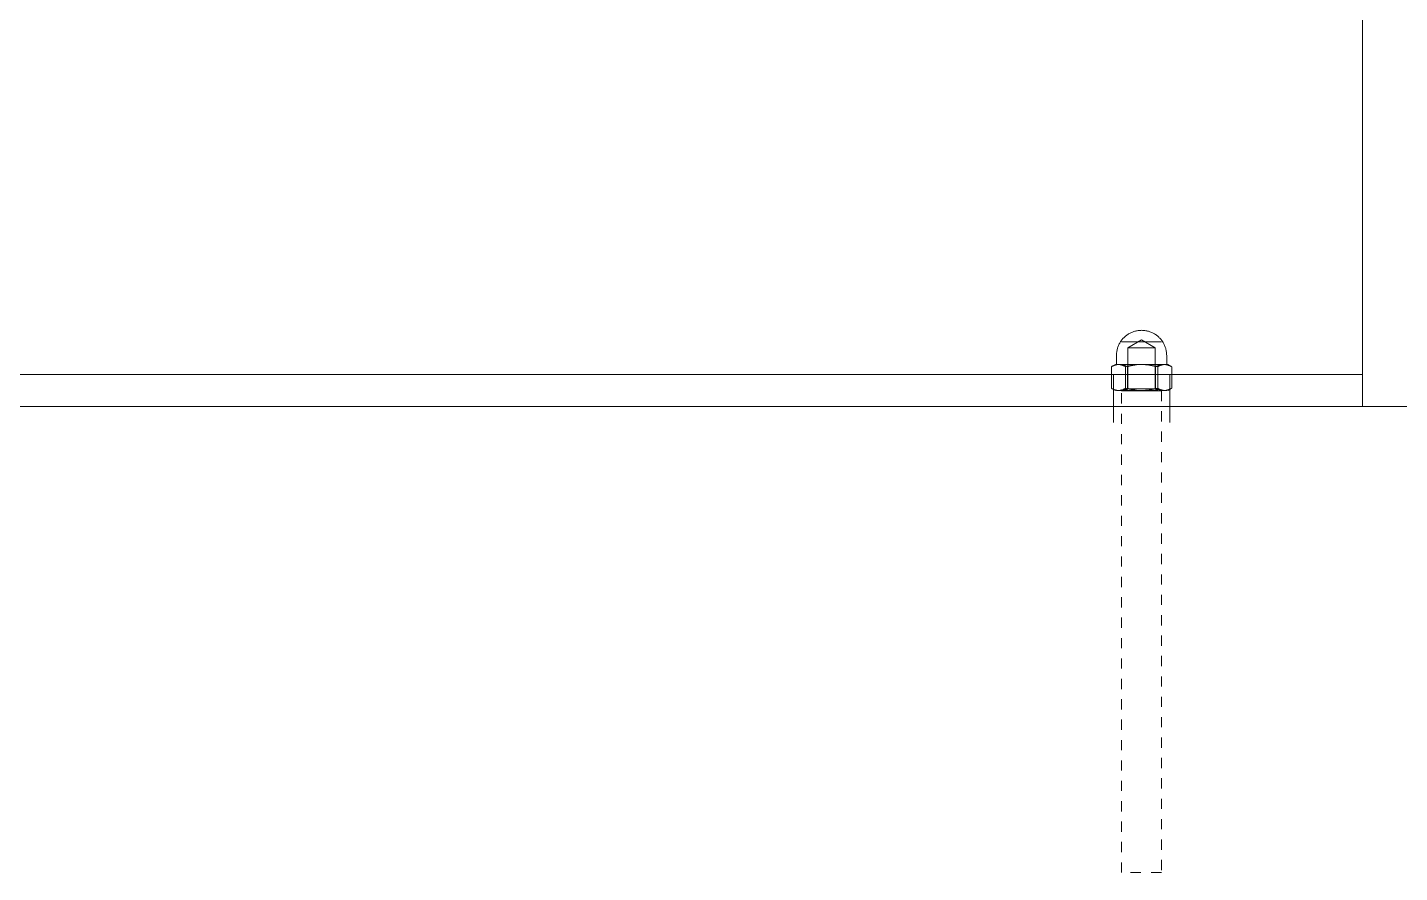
# Model space of a CAD drawing. Header units: inches. Extents: x -2 to 171, y -5 to 121.
# Drawn here: x 138.22 to 151.67, y 93.25 to 101.54 of the extents above; entities that cross this region are included whole.
import ezdxf

# ---------------------------------------------------------------- set-up
doc = ezdxf.new("R2010")
doc.units = ezdxf.units.IN
doc.linetypes.add('HIDDEN', pattern=[1.905, 1.27, -0.635])
doc.layers.add('ZANO_R', color=7, linetype='Continuous', lineweight=0)
doc.layers.add('ZANO_R_przerywana', color=250, linetype='HIDDEN', lineweight=0)

msp = doc.modelspace()

# ---------------------------------------------------------------- linework, layer by layer
at = {"layer": 'ZANO_R'}
for p, q in [((151.31042, 98.13516), (151.31042, 113.64698)), ((148.94901, 98.47085), (148.9542, 98.47746)), ((148.9542, 98.47746), (148.95961, 98.48388)), ((148.95961, 98.48388), (148.96524, 98.49012)), ((148.96524, 98.49012), (148.97108, 98.49616)), ((148.97108, 98.49616), (148.97712, 98.502)), ((148.97712, 98.502), (148.98336, 98.50763)), ((148.98336, 98.50763), (148.98978, 98.51304)), ((148.98978, 98.51304), (148.99639, 98.51823)), ((148.99639, 98.51823), (149.00317, 98.5232)), ((149.00317, 98.5232), (149.01012, 98.52792)), ((149.01012, 98.52792), (149.01722, 98.53241)), ((149.01127, 98.39504), (149.14507, 98.47543)), ((149.01722, 98.53241), (149.02447, 98.53665)), ((149.02447, 98.53665), (149.03186, 98.54065)), ((149.03186, 98.54065), (149.03939, 98.54438)), ((149.03939, 98.54438), (149.04704, 98.54786)), ((149.04704, 98.54786), (149.0548, 98.55108)), ((149.0548, 98.55108), (149.06267, 98.55402)), ((149.06267, 98.55402), (149.07063, 98.5567)), ((149.07063, 98.5567), (149.07868, 98.55911)), ((149.07868, 98.55911), (149.08681, 98.56124)), ((149.08681, 98.56124), (149.09501, 98.56309)), ((149.09501, 98.56309), (149.10326, 98.56465)), ((149.10326, 98.56465), (149.11156, 98.56594)), ((149.11156, 98.56594), (149.11991, 98.56694)), ((149.11991, 98.56694), (149.12828, 98.56766)), ((149.12828, 98.56766), (149.13667, 98.56809)), ((149.13667, 98.56809), (149.14507, 98.56823)), ((149.14507, 98.56823), (149.15347, 98.56809)), ((149.14507, 98.47543), (149.27887, 98.39504)), ((149.15347, 98.56809), (149.16186, 98.56766)), ((149.16186, 98.56766), (149.17023, 98.56694)), ((149.17023, 98.56694), (149.17858, 98.56594)), ((149.17858, 98.56594), (149.18688, 98.56465)), ((149.18688, 98.56465), (149.19513, 98.56309)), ((149.19513, 98.56309), (149.20333, 98.56124)), ((149.20333, 98.56124), (149.21146, 98.55911)), ((149.21146, 98.55911), (149.21951, 98.5567)), ((149.21951, 98.5567), (149.22747, 98.55402)), ((149.22747, 98.55402), (149.23534, 98.55108)), ((149.23534, 98.55108), (149.2431, 98.54786)), ((149.2431, 98.54786), (149.25075, 98.54438)), ((149.25075, 98.54438), (149.25827, 98.54065)), ((149.25827, 98.54065), (149.26567, 98.53665)), ((149.26567, 98.53665), (149.27292, 98.53241)), ((149.27292, 98.53241), (149.28002, 98.52792)), ((149.28002, 98.52792), (149.28697, 98.5232)), ((149.28697, 98.5232), (149.29375, 98.51823)), ((149.29375, 98.51823), (149.30036, 98.51304)), ((149.30036, 98.51304), (149.30678, 98.50763)), ((149.30678, 98.50763), (149.31302, 98.502)), ((149.31302, 98.502), (149.31906, 98.49616)), ((149.31906, 98.49616), (149.3249, 98.49012)), ((149.3249, 98.49012), (149.33053, 98.48388)), ((149.33053, 98.48388), (149.33594, 98.47746)), ((149.33594, 98.47746), (149.34113, 98.47085)), ((148.89915, 98.33057), (148.89958, 98.33896)), ((148.89958, 98.33896), (148.9003, 98.34733)), ((148.9003, 98.34733), (148.9013, 98.35567)), ((148.9013, 98.35567), (148.90258, 98.36398)), ((148.90258, 98.36398), (148.90415, 98.37223)), ((148.90415, 98.37223), (148.906, 98.38043)), ((148.906, 98.38043), (148.90813, 98.38856)), ((148.90813, 98.38856), (148.91054, 98.39661)), ((148.91054, 98.39661), (148.91321, 98.40457)), ((148.91321, 98.40457), (148.91616, 98.41244)), ((148.91616, 98.41244), (148.91938, 98.4202)), ((148.91938, 98.4202), (148.92286, 98.42785)), ((148.92286, 98.42785), (148.92659, 98.43537)), ((148.92659, 98.43537), (148.93059, 98.44277)), ((148.93059, 98.44277), (148.93483, 98.45002)), ((148.93483, 98.45002), (148.93932, 98.45712)), ((148.93932, 98.45712), (148.94404, 98.46407)), ((148.94404, 98.46407), (148.94901, 98.47085)), ((148.94822, 98.45689), (149.34192, 98.45689)), ((149.01121, 97.99522), (149.01121, 98.395)), ((149.01122, 98.39501), (149.01122, 98.39501)), ((149.01123, 98.395), (149.25823, 98.395)), ((149.25823, 98.395), (149.27892, 98.395)), ((149.27893, 98.395), (149.27893, 97.99522)), ((149.34113, 98.47085), (149.3461, 98.46407)), ((149.3461, 98.46407), (149.35082, 98.45712)), ((149.35082, 98.45712), (149.35531, 98.45002)), ((149.35531, 98.45002), (149.35955, 98.44277)), ((149.35955, 98.44277), (149.36355, 98.43537)), ((149.36355, 98.43537), (149.36728, 98.42785)), ((149.36728, 98.42785), (149.37076, 98.4202)), ((149.37076, 98.4202), (149.37398, 98.41244)), ((149.37398, 98.41244), (149.37693, 98.40457)), ((149.37693, 98.40457), (149.3796, 98.39661)), ((149.3796, 98.39661), (149.38201, 98.38856)), ((149.38201, 98.38856), (149.38414, 98.38043)), ((149.38414, 98.38043), (149.38599, 98.37223)), ((149.38599, 98.37223), (149.38755, 98.36398)), ((149.38755, 98.36398), (149.38884, 98.35567)), ((149.38884, 98.35567), (149.38984, 98.34733)), ((149.38984, 98.34733), (149.39056, 98.33896)), ((149.39056, 98.33896), (149.39099, 98.33057)), ((148.84981, 98.21073), (148.85483, 98.21356)), ((148.85341, 98.21312), (148.84981, 98.21073)), ((148.84981, 98.21073), (148.84981, 98.00054)), ((148.85708, 98.21538), (148.85341, 98.21312)), ((148.85483, 98.21356), (148.85995, 98.21622)), ((148.86083, 98.21752), (148.85708, 98.21538)), ((148.85823, 98.21573), (148.88916, 98.23359)), ((148.85995, 98.21622), (148.86516, 98.21871)), ((148.86464, 98.21954), (148.86083, 98.21752)), ((148.86852, 98.22143), (148.86464, 98.21954)), ((148.86516, 98.21871), (148.87045, 98.22101)), ((148.87246, 98.22319), (148.86852, 98.22143)), ((148.87045, 98.22101), (148.87582, 98.22312)), ((148.87646, 98.22482), (148.87246, 98.22319)), ((148.87582, 98.22312), (148.88125, 98.22505)), ((148.88051, 98.22632), (148.87646, 98.22482)), ((148.8846, 98.22768), (148.88051, 98.22632)), ((148.88125, 98.22505), (148.88675, 98.2268)), ((148.88874, 98.22891), (148.8846, 98.22768)), ((148.88675, 98.2268), (148.89231, 98.22835)), ((148.89291, 98.23), (148.88874, 98.22891)), ((148.88917, 98.23359), (148.88916, 98.23359)), ((148.88916, 98.23359), (148.88916, 98.23359)), ((148.88916, 98.23359), (148.88917, 98.23359)), ((148.88917, 98.23359), (148.88917, 98.23359)), ((148.88917, 98.23359), (148.88924, 98.23359)), ((148.88924, 98.23359), (148.88954, 98.23359)), ((148.88954, 98.23359), (148.89084, 98.23359)), ((148.89084, 98.23359), (148.89618, 98.23359)), ((148.89231, 98.22835), (148.89791, 98.22971)), ((148.89712, 98.23095), (148.89291, 98.23)), ((148.89474, 98.23364), (148.89515, 98.23369)), ((148.89484, 98.23363), (148.89516, 98.23368)), ((148.89497, 98.23364), (148.89513, 98.23366)), ((148.89513, 98.23366), (148.89529, 98.2337)), ((148.89529, 98.2337), (148.89545, 98.23373)), ((148.89545, 98.23373), (148.89561, 98.23378)), ((148.89561, 98.23378), (148.89577, 98.23383)), ((148.89577, 98.23383), (148.89592, 98.23388)), ((148.89592, 98.23388), (148.89607, 98.23394)), ((148.89607, 98.23394), (148.89623, 98.234)), ((148.89618, 98.23359), (148.91668, 98.23359)), ((148.89623, 98.234), (148.89637, 98.23408)), ((148.89637, 98.23408), (148.89652, 98.23415)), ((148.89652, 98.23415), (148.89666, 98.23423)), ((148.89666, 98.23423), (148.8968, 98.23432)), ((148.8968, 98.23432), (148.89694, 98.23441)), ((148.89694, 98.23441), (148.89708, 98.2345)), ((148.89708, 98.2345), (148.89721, 98.2346)), ((148.90136, 98.23176), (148.89712, 98.23095)), ((148.89721, 98.2346), (148.89733, 98.2347)), ((148.89733, 98.2347), (148.89746, 98.23481)), ((148.89746, 98.23481), (148.89758, 98.23492)), ((148.89758, 98.23492), (148.89769, 98.23504)), ((148.89769, 98.23504), (148.8978, 98.23516)), ((148.8978, 98.23516), (148.89791, 98.23529)), ((148.89791, 98.23529), (148.89801, 98.23541)), ((148.89791, 98.22971), (148.90356, 98.23087)), ((148.89801, 98.23541), (148.89811, 98.23554)), ((148.89811, 98.23554), (148.89821, 98.23568)), ((148.89821, 98.23568), (148.89829, 98.23582)), ((148.89829, 98.23582), (148.89838, 98.23596)), ((148.89838, 98.23596), (148.89846, 98.2361)), ((148.89846, 98.2361), (148.89853, 98.23625)), ((148.89853, 98.23625), (148.8986, 98.2364)), ((148.8986, 98.2364), (148.89867, 98.23655)), ((148.89867, 98.23655), (148.89872, 98.2367)), ((148.89872, 98.2367), (148.89878, 98.23686)), ((148.89878, 98.23686), (148.89883, 98.23701)), ((148.89883, 98.23701), (148.89887, 98.23717)), ((148.89887, 98.23717), (148.8989, 98.23733)), ((148.8989, 98.23733), (148.89894, 98.23749)), ((148.89894, 98.23749), (148.89896, 98.23766)), ((148.89896, 98.23766), (148.89898, 98.23782)), ((148.89898, 98.23782), (148.899, 98.23798)), ((148.899, 98.23815), (148.89901, 98.23831)), ((148.899, 98.23798), (148.899, 98.23815)), ((148.89901, 98.32217), (148.89915, 98.33057)), ((148.89901, 98.23831), (148.89901, 98.32217)), ((148.90563, 98.23243), (148.90136, 98.23176)), ((148.90356, 98.23087), (148.90925, 98.23184)), ((148.90991, 98.23296), (148.90563, 98.23243)), ((148.90925, 98.23184), (148.91496, 98.23261)), ((148.91421, 98.23334), (148.90991, 98.23296)), ((148.91852, 98.23359), (148.91421, 98.23334)), ((148.91496, 98.23261), (148.9207, 98.23319)), ((148.92283, 98.23334), (148.91852, 98.23359)), ((148.92041, 98.23359), (149.12978, 98.23359)), ((148.9207, 98.23319), (148.92646, 98.23357)), ((148.92712, 98.23296), (148.92283, 98.23334)), ((148.93141, 98.23243), (148.92712, 98.23296)), ((148.9309, 98.23357), (148.93666, 98.23319)), ((148.93567, 98.23176), (148.93141, 98.23243)), ((148.93991, 98.23095), (148.93567, 98.23176)), ((148.93666, 98.23319), (148.94241, 98.23262)), ((148.94412, 98.23), (148.93991, 98.23095)), ((148.94241, 98.23262), (148.94814, 98.23185)), ((148.9483, 98.22891), (148.94412, 98.23)), ((148.94814, 98.23185), (148.95383, 98.23088)), ((148.95243, 98.22768), (148.9483, 98.22891)), ((148.95653, 98.22632), (148.95243, 98.22768)), ((148.95383, 98.23088), (148.95949, 98.22972)), ((148.96058, 98.22482), (148.95653, 98.22632)), ((148.95949, 98.22972), (148.9651, 98.22836)), ((148.96457, 98.22319), (148.96058, 98.22482)), ((148.96851, 98.22143), (148.96457, 98.22319)), ((148.9651, 98.22836), (148.97067, 98.22681)), ((148.97239, 98.21954), (148.96851, 98.22143)), ((148.97067, 98.22681), (148.97617, 98.22507)), ((148.97621, 98.21752), (148.97239, 98.21954)), ((148.97617, 98.22507), (148.98162, 98.22313)), ((148.97995, 98.21538), (148.97621, 98.21752)), ((148.98363, 98.21312), (148.97995, 98.21538)), ((148.98162, 98.22313), (148.98699, 98.22102)), ((148.98722, 98.21073), (148.98363, 98.21312)), ((148.98699, 98.22102), (148.99229, 98.21871)), ((149.00323, 98.21534), (148.98722, 98.21073)), ((148.98722, 98.00054), (148.98722, 98.21073)), ((148.99229, 98.21871), (148.9975, 98.21623)), ((148.9975, 98.21623), (149.00263, 98.21357)), ((149.00263, 98.21357), (149.00766, 98.21073)), ((149.01937, 98.21943), (149.00323, 98.21534)), ((149.00766, 98.21073), (149.02515, 98.21573)), ((149.00766, 98.00054), (149.00766, 98.21073)), ((149.03563, 98.22302), (149.01937, 98.21943)), ((149.02515, 98.21573), (149.04281, 98.22012)), ((149.052, 98.22608), (149.03563, 98.22302)), ((149.04281, 98.22012), (149.06061, 98.2239)), ((149.06846, 98.22863), (149.052, 98.22608)), ((149.06061, 98.2239), (149.07853, 98.22707)), ((149.08499, 98.23066), (149.06846, 98.22863)), ((149.07853, 98.22707), (149.09655, 98.22963)), ((149.10158, 98.23216), (149.08499, 98.23066)), ((149.09655, 98.22963), (149.11464, 98.23156)), ((149.1182, 98.23314), (149.10158, 98.23216)), ((149.11464, 98.23156), (149.13279, 98.23288)), ((149.13485, 98.23359), (149.1182, 98.23314)), ((149.13279, 98.23288), (149.15097, 98.23357)), ((149.1515, 98.23314), (149.13485, 98.23359)), ((149.13886, 98.23359), (149.35924, 98.23359)), ((149.16813, 98.23216), (149.1515, 98.23314)), ((149.15929, 98.23357), (149.17751, 98.23289)), ((149.16036, 98.23356), (149.16469, 98.23349)), ((149.18471, 98.23066), (149.16813, 98.23216)), ((149.17751, 98.23289), (149.1957, 98.23158)), ((149.20124, 98.22863), (149.18471, 98.23066)), ((149.1957, 98.23158), (149.21383, 98.22965)), ((149.2177, 98.22608), (149.20124, 98.22863)), ((149.21383, 98.22965), (149.23189, 98.2271)), ((149.23407, 98.22302), (149.2177, 98.22608)), ((149.23189, 98.2271), (149.24985, 98.22393)), ((149.25033, 98.21943), (149.23407, 98.22302)), ((149.24985, 98.22393), (149.26768, 98.22014)), ((149.26648, 98.21534), (149.25033, 98.21943)), ((149.28248, 98.21073), (149.26648, 98.21534)), ((149.26768, 98.22014), (149.28538, 98.21574)), ((149.2873, 98.21346), (149.28248, 98.21073)), ((149.28248, 98.00054), (149.28248, 98.21073)), ((149.28538, 98.21574), (149.30292, 98.21073)), ((149.2922, 98.21603), (149.2873, 98.21346)), ((149.29719, 98.21844), (149.2922, 98.21603)), ((149.30225, 98.22067), (149.29719, 98.21844)), ((149.30739, 98.22274), (149.30225, 98.22067)), ((149.30292, 98.21073), (149.30665, 98.21319)), ((149.30292, 98.21073), (149.30292, 98.00054)), ((149.30665, 98.21319), (149.31046, 98.21552)), ((149.31259, 98.22463), (149.30739, 98.22274)), ((149.31046, 98.21552), (149.31434, 98.21772)), ((149.31785, 98.22634), (149.31259, 98.22463)), ((149.31434, 98.21772), (149.3183, 98.21979)), ((149.32317, 98.22788), (149.31785, 98.22634)), ((149.3183, 98.21979), (149.32233, 98.22173)), ((149.32233, 98.22173), (149.32642, 98.22352)), ((149.32853, 98.22925), (149.32317, 98.22788)), ((149.32642, 98.22352), (149.33057, 98.22518)), ((149.33394, 98.23043), (149.32853, 98.22925)), ((149.33057, 98.22518), (149.33477, 98.2267)), ((149.33938, 98.23143), (149.33394, 98.23043)), ((149.33477, 98.2267), (149.33902, 98.22807)), ((149.33902, 98.22807), (149.34332, 98.2293)), ((149.34486, 98.23224), (149.33938, 98.23143)), ((149.34332, 98.2293), (149.34765, 98.23038)), ((149.35036, 98.23287), (149.34486, 98.23224)), ((149.34765, 98.23038), (149.35202, 98.23132)), ((149.35588, 98.23332), (149.35036, 98.23287)), ((149.35202, 98.23132), (149.35642, 98.2321)), ((149.36141, 98.23359), (149.35588, 98.23332)), ((149.35642, 98.2321), (149.36084, 98.23274)), ((149.36084, 98.23274), (149.36528, 98.23323)), ((149.36693, 98.23332), (149.36141, 98.23359)), ((149.36368, 98.23359), (149.40097, 98.23359)), ((149.36528, 98.23323), (149.36973, 98.23357)), ((149.37245, 98.23287), (149.36693, 98.23332)), ((149.37795, 98.23224), (149.37245, 98.23287)), ((149.37346, 98.23357), (149.37757, 98.2333)), ((149.37757, 98.2333), (149.38166, 98.2329)), ((149.38342, 98.23142), (149.37795, 98.23224)), ((149.38166, 98.2329), (149.38574, 98.23237)), ((149.38887, 98.23042), (149.38342, 98.23142)), ((149.38574, 98.23237), (149.3898, 98.2317)), ((149.39428, 98.22924), (149.38887, 98.23042)), ((149.3898, 98.2317), (149.39384, 98.23089)), ((149.39099, 98.33057), (149.39113, 98.32217)), ((149.39113, 98.32217), (149.39113, 98.23831)), ((149.39113, 98.23831), (149.39114, 98.23815)), ((149.39114, 98.23815), (149.39114, 98.23798)), ((149.39114, 98.23798), (149.39116, 98.23782)), ((149.39116, 98.23782), (149.39118, 98.23766)), ((149.39118, 98.23766), (149.3912, 98.23749)), ((149.3912, 98.23749), (149.39124, 98.23733)), ((149.39124, 98.23733), (149.39127, 98.23717)), ((149.39127, 98.23717), (149.39131, 98.23701)), ((149.39131, 98.23701), (149.39136, 98.23686)), ((149.39136, 98.23686), (149.39142, 98.2367)), ((149.39142, 98.2367), (149.39147, 98.23655)), ((149.39147, 98.23655), (149.39154, 98.2364)), ((149.39154, 98.2364), (149.39161, 98.23625)), ((149.39161, 98.23625), (149.39168, 98.2361)), ((149.39168, 98.2361), (149.39176, 98.23596)), ((149.39176, 98.23596), (149.39184, 98.23582)), ((149.39184, 98.23582), (149.39193, 98.23568)), ((149.39193, 98.23568), (149.39203, 98.23554)), ((149.39203, 98.23554), (149.39213, 98.23541)), ((149.39213, 98.23541), (149.39223, 98.23529)), ((149.39223, 98.23529), (149.39234, 98.23516)), ((149.39234, 98.23516), (149.39245, 98.23504)), ((149.39245, 98.23504), (149.39256, 98.23492)), ((149.39256, 98.23492), (149.39268, 98.23481)), ((149.39268, 98.23481), (149.39281, 98.2347)), ((149.39281, 98.2347), (149.39293, 98.2346)), ((149.39293, 98.2346), (149.39306, 98.2345)), ((149.39306, 98.2345), (149.3932, 98.23441)), ((149.3932, 98.23441), (149.39334, 98.23432)), ((149.39334, 98.23432), (149.39348, 98.23423)), ((149.39348, 98.23423), (149.39362, 98.23415)), ((149.39362, 98.23415), (149.39377, 98.23408)), ((149.39377, 98.23408), (149.39391, 98.234)), ((149.39384, 98.23089), (149.39785, 98.22995)), ((149.39391, 98.234), (149.39406, 98.23394)), ((149.39406, 98.23394), (149.39422, 98.23388)), ((149.39422, 98.23388), (149.39437, 98.23383)), ((149.39964, 98.22788), (149.39428, 98.22924)), ((149.39437, 98.23383), (149.39453, 98.23378)), ((149.39453, 98.23378), (149.39469, 98.23373)), ((149.39469, 98.23373), (149.39485, 98.2337)), ((149.3947, 98.23373), (149.39551, 98.23362)), ((149.39485, 98.2337), (149.39501, 98.23366)), ((149.39501, 98.23366), (149.39517, 98.23364)), ((149.39785, 98.22995), (149.40182, 98.22888)), ((149.40496, 98.22634), (149.39964, 98.22788)), ((149.40098, 98.23359), (149.43413, 98.21444)), ((149.40182, 98.22888), (149.40576, 98.22768)), ((149.41022, 98.22462), (149.40496, 98.22634)), ((149.40576, 98.22768), (149.40965, 98.22635)), ((149.40965, 98.22635), (149.4135, 98.22489)), ((149.41542, 98.22273), (149.41022, 98.22462)), ((149.4135, 98.22489), (149.4173, 98.2233)), ((149.42056, 98.22067), (149.41542, 98.22273)), ((149.4173, 98.2233), (149.42104, 98.22158)), ((149.42562, 98.21843), (149.42056, 98.22067)), ((149.42104, 98.22158), (149.42473, 98.21975)), ((149.42473, 98.21975), (149.42835, 98.21779)), ((149.43061, 98.21603), (149.42562, 98.21843)), ((149.42835, 98.21779), (149.4319, 98.21571)), ((149.43551, 98.21346), (149.43061, 98.21603)), ((149.43413, 98.21444), (149.44033, 98.21073)), ((149.44033, 98.21073), (149.43551, 98.21346)), ((149.44033, 98.00054), (149.44033, 98.21073)), ((133.98759, 98.13516), (150.91672, 98.13516)), ((148.86948, 98.13516), (148.86948, 97.8202)), ((149.42066, 97.8202), (149.42066, 98.13516)), ((151.31042, 98.13516), (150.91672, 98.13516)), ((151.31042, 97.8202), (151.31042, 98.13516)), ((148.84981, 98.00054), (148.85483, 97.9977)), ((148.84981, 98.00054), (148.85355, 97.99807)), ((148.85355, 97.99807), (148.85736, 97.99574)), ((148.85483, 97.9977), (148.85995, 97.99504)), ((148.85736, 97.99574), (148.86126, 97.99353)), ((148.88916, 97.97768), (148.85825, 97.99553)), ((148.85995, 97.99504), (148.86516, 97.99256)), ((148.86126, 97.99353), (148.86523, 97.99146)), ((148.86516, 97.99256), (148.87045, 97.99026)), ((148.86523, 97.99146), (148.86926, 97.98952)), ((148.86926, 97.98952), (148.87336, 97.98772)), ((148.86948, 97.97768), (148.86948, 97.66272)), ((148.87045, 97.99026), (148.87582, 97.98814)), ((148.87336, 97.98772), (148.87752, 97.98607)), ((148.87582, 97.98814), (148.88125, 97.98621)), ((148.87752, 97.98607), (148.88173, 97.98455)), ((148.88125, 97.98621), (148.88675, 97.98447)), ((148.88173, 97.98455), (148.88599, 97.98318)), ((148.88599, 97.98318), (148.89029, 97.98195)), ((148.88675, 97.98447), (148.89231, 97.98292)), ((148.89029, 97.98195), (148.89463, 97.98087)), ((148.89231, 97.98292), (148.89791, 97.98156)), ((148.89463, 97.98087), (148.89901, 97.97993)), ((148.89791, 97.98156), (148.90356, 97.9804)), ((148.89901, 97.97993), (148.90342, 97.97915)), ((148.90342, 97.97915), (148.90785, 97.97851)), ((148.90356, 97.9804), (148.90925, 97.97943)), ((148.90785, 97.97851), (148.91229, 97.97803)), ((148.90925, 97.97943), (148.91496, 97.97865)), ((148.91229, 97.97803), (148.91676, 97.9777)), ((148.91413, 97.97778), (148.91668, 97.9777)), ((148.91496, 97.97865), (148.9207, 97.97808)), ((148.92041, 97.9777), (148.92486, 97.97804)), ((148.92056, 97.9777), (148.9229, 97.97778)), ((148.9207, 97.97808), (148.92646, 97.9777)), ((148.92486, 97.97804), (148.9293, 97.97853)), ((148.9293, 97.97853), (148.93372, 97.97917)), ((148.93081, 97.9777), (148.93658, 97.97807)), ((148.9309, 97.9777), (148.93375, 97.97778)), ((148.93372, 97.97917), (148.93812, 97.97995)), ((148.93658, 97.97807), (148.94233, 97.97864)), ((148.93812, 97.97995), (148.94249, 97.98089)), ((148.94233, 97.97864), (148.94806, 97.97941)), ((148.94249, 97.98089), (148.94682, 97.98197)), ((148.94682, 97.98197), (148.95112, 97.9832)), ((148.94806, 97.97941), (148.95377, 97.98037)), ((149.33793, 97.97485), (148.94822, 97.97485)), ((148.95112, 97.9832), (148.95537, 97.98457)), ((148.95377, 97.98037), (148.95943, 97.98154)), ((148.95537, 97.98457), (148.95957, 97.98609)), ((148.95943, 97.98154), (148.96505, 97.98289)), ((148.95957, 97.98609), (148.96372, 97.98775)), ((148.96372, 97.98775), (148.96781, 97.98954)), ((148.96505, 97.98289), (148.97062, 97.98445)), ((148.96781, 97.98954), (148.97184, 97.99148)), ((148.97062, 97.98445), (148.97614, 97.98619)), ((148.97184, 97.99148), (148.9758, 97.99355)), ((148.9758, 97.99355), (148.97968, 97.99575)), ((148.97614, 97.98619), (148.98159, 97.98812)), ((148.97968, 97.99575), (148.98349, 97.99808)), ((148.98159, 97.98812), (148.98697, 97.99024)), ((148.98349, 97.99808), (148.98722, 98.00054)), ((148.98697, 97.99024), (148.99227, 97.99255)), ((148.98722, 98.00054), (149.00483, 97.99551)), ((148.98759, 97.97768), (148.98759, 97.97868)), ((148.9876, 97.97869), (149.01121, 97.99522)), ((149.2782, 97.97868), (148.98761, 97.97868)), ((148.99227, 97.99255), (148.99749, 97.99503)), ((148.99749, 97.99503), (149.00262, 97.9977)), ((149.00262, 97.9977), (149.00766, 98.00054)), ((149.00483, 97.99551), (149.02261, 97.99109)), ((149.02522, 97.99552), (149.00766, 98.00054)), ((149.25823, 97.99522), (149.01123, 97.99522)), ((149.02261, 97.99109), (149.04053, 97.98729)), ((149.04295, 97.99112), (149.02522, 97.99552)), ((149.04053, 97.98729), (149.05857, 97.98412)), ((149.06082, 97.98732), (149.04295, 97.99112)), ((149.05857, 97.98412), (149.0767, 97.98156)), ((149.07881, 97.98415), (149.06082, 97.98732)), ((149.0767, 97.98156), (149.09492, 97.97964)), ((149.0969, 97.98159), (149.07881, 97.98415)), ((149.09492, 97.97964), (149.11319, 97.97835)), ((149.11507, 97.97967), (149.0969, 97.98159)), ((149.11319, 97.97835), (149.13149, 97.97769)), ((149.13329, 97.97837), (149.11507, 97.97967)), ((149.12544, 97.97778), (149.13051, 97.9777)), ((149.12708, 97.97858), (149.12646, 97.97862)), ((149.15155, 97.9777), (149.13329, 97.97837)), ((149.13547, 97.97768), (149.15205, 97.97815)), ((149.13886, 97.9777), (149.14426, 97.97778)), ((149.15067, 97.97771), (149.14588, 97.97778)), ((149.15205, 97.97815), (149.1686, 97.97914)), ((149.17781, 97.97839), (149.15963, 97.9777)), ((149.1686, 97.97914), (149.18512, 97.98065)), ((149.19596, 97.97971), (149.17781, 97.97839)), ((149.18512, 97.98065), (149.20158, 97.98269)), ((149.21405, 97.98164), (149.19596, 97.97971)), ((149.20158, 97.98269), (149.21797, 97.98523)), ((149.23206, 97.9842), (149.21405, 97.98164)), ((149.21797, 97.98523), (149.23427, 97.9883)), ((149.24997, 97.98737), (149.23206, 97.9842)), ((149.23427, 97.9883), (149.25047, 97.99187)), ((149.26777, 97.99115), (149.24997, 97.98737)), ((149.25047, 97.99187), (149.26654, 97.99595)), ((149.27354, 97.99522), (149.25823, 97.99522)), ((149.26654, 97.99595), (149.28248, 98.00054)), ((149.28542, 97.99554), (149.26777, 97.99115)), ((149.27768, 97.99522), (149.27354, 97.99522)), ((149.27868, 97.99522), (149.27768, 97.99522)), ((149.29621, 97.97868), (149.2782, 97.97868)), ((149.27889, 97.99522), (149.27868, 97.99522)), ((149.27893, 97.99522), (149.27889, 97.99522)), ((149.27891, 97.99522), (149.27893, 97.99522)), ((149.27893, 97.99522), (149.30254, 97.97869)), ((149.27893, 97.99522), (149.27893, 97.99522)), ((149.27893, 97.99522), (149.27893, 97.99522)), ((149.27893, 97.99522), (149.27893, 97.99522)), ((149.28248, 98.00054), (149.28751, 97.9977)), ((149.30292, 98.00054), (149.28542, 97.99554)), ((149.28751, 97.9977), (149.29264, 97.99504)), ((149.29264, 97.99504), (149.29785, 97.99255)), ((149.30108, 97.97868), (149.29621, 97.97868)), ((149.29785, 97.99255), (149.30315, 97.99025)), ((149.30226, 97.97868), (149.30108, 97.97868)), ((149.30251, 97.97868), (149.30226, 97.97868)), ((149.30255, 97.97868), (149.30251, 97.97868)), ((149.30253, 97.97868), (149.30255, 97.97868)), ((149.30255, 97.97868), (149.30255, 97.97768)), ((149.30255, 97.97868), (149.30255, 97.97868)), ((149.30255, 97.97868), (149.30255, 97.97868)), ((149.30255, 97.97868), (149.30255, 97.97868)), ((149.30665, 97.99808), (149.30292, 98.00054)), ((149.30315, 97.99025), (149.30852, 97.98813)), ((149.31046, 97.99575), (149.30665, 97.99808)), ((149.30852, 97.98813), (149.31397, 97.9862)), ((149.31434, 97.99355), (149.31046, 97.99575)), ((149.31397, 97.9862), (149.31947, 97.98445)), ((149.3183, 97.99148), (149.31434, 97.99355)), ((149.32233, 97.98954), (149.3183, 97.99148)), ((149.31947, 97.98445), (149.32504, 97.9829)), ((149.32642, 97.98775), (149.32233, 97.98954)), ((149.32504, 97.9829), (149.33065, 97.98155)), ((149.33057, 97.98609), (149.32642, 97.98775)), ((149.33477, 97.98457), (149.33057, 97.98609)), ((149.33065, 97.98155), (149.33631, 97.98038)), ((149.33902, 97.9832), (149.33477, 97.98457)), ((149.33631, 97.98038), (149.342, 97.97941)), ((149.34093, 97.97485), (149.33793, 97.97485)), ((149.34332, 97.98197), (149.33902, 97.9832)), ((149.34169, 97.97485), (149.34093, 97.97485)), ((149.34187, 97.97485), (149.34169, 97.97485)), ((149.34191, 97.97485), (149.34187, 97.97485)), ((149.34192, 97.97485), (149.34191, 97.97485)), ((149.34192, 97.97485), (149.34192, 97.97485)), ((149.34192, 97.97485), (149.34192, 97.97485)), ((149.34192, 97.97485), (149.34192, 97.97485)), ((149.34192, 97.97485), (149.34192, 97.97485)), ((149.342, 97.97941), (149.34773, 97.97864)), ((149.34765, 97.98089), (149.34332, 97.98197)), ((149.35202, 97.97995), (149.34765, 97.98089)), ((149.34773, 97.97864), (149.35347, 97.97807)), ((149.35642, 97.97917), (149.35202, 97.97995)), ((149.35347, 97.97807), (149.35924, 97.9777)), ((149.36084, 97.97853), (149.35642, 97.97917)), ((149.36528, 97.97804), (149.36084, 97.97853)), ((149.36368, 97.9777), (149.36944, 97.97808)), ((149.36973, 97.9777), (149.36528, 97.97804)), ((149.36958, 97.9777), (149.36724, 97.97778)), ((149.36944, 97.97808), (149.37517, 97.97866)), ((149.37749, 97.97796), (149.37338, 97.9777)), ((149.37601, 97.97778), (149.37346, 97.9777)), ((149.37517, 97.97866), (149.38089, 97.97943)), ((149.38159, 97.97836), (149.37749, 97.97796)), ((149.38089, 97.97943), (149.38658, 97.9804)), ((149.38568, 97.97889), (149.38159, 97.97836)), ((149.38974, 97.97956), (149.38568, 97.97889)), ((149.38658, 97.9804), (149.39223, 97.98157)), ((149.39378, 97.98036), (149.38974, 97.97956)), ((149.39223, 97.98157), (149.39783, 97.98292)), ((149.3978, 97.9813), (149.39378, 97.98036)), ((149.40177, 97.98237), (149.3978, 97.9813)), ((149.39783, 97.98292), (149.40339, 97.98448)), ((149.43413, 97.99682), (149.40098, 97.97768)), ((149.40572, 97.98357), (149.40177, 97.98237)), ((149.40339, 97.98448), (149.40889, 97.98622)), ((149.40961, 97.98491), (149.40572, 97.98357)), ((149.40889, 97.98622), (149.41432, 97.98815)), ((149.41347, 97.98637), (149.40961, 97.98491)), ((149.41727, 97.98796), (149.41347, 97.98637)), ((149.41432, 97.98815), (149.41969, 97.99026)), ((149.42101, 97.98967), (149.41727, 97.98796)), ((149.41969, 97.99026), (149.42498, 97.99256)), ((149.42066, 97.66272), (149.42066, 97.97768)), ((149.4247, 97.99151), (149.42101, 97.98967)), ((149.42833, 97.99347), (149.4247, 97.99151)), ((149.42498, 97.99256), (149.43019, 97.99505)), ((149.43188, 97.99554), (149.42833, 97.99347)), ((149.43019, 97.99505), (149.4353, 97.9977)), ((149.44033, 98.00054), (149.43413, 97.99682)), ((149.4353, 97.9977), (149.44033, 98.00054)), ((-2.21823, 97.8202), (165.67254, 97.8202)), ((130.47432, 97.8202), (154.09638, 97.8202)), ((150.91672, 97.8202), (133.98759, 97.8202)), ((150.91672, 97.8202), (151.31042, 97.8202))]:
    msp.add_line(p, q, dxfattribs=at)
at = {"layer": 'ZANO_R_przerywana', "ltscale": 0.05}
for p, q in [((148.94822, 93.25044), (148.94822, 97.97485)), ((149.34192, 97.97485), (149.34192, 93.25044)), ((149.33793, 93.25044), (148.94822, 93.25044)), ((149.34093, 93.25044), (149.33793, 93.25044)), ((149.34169, 93.25044), (149.34093, 93.25044)), ((149.34187, 93.25044), (149.34169, 93.25044)), ((149.34191, 93.25044), (149.34187, 93.25044)), ((149.34192, 93.25044), (149.34191, 93.25044)), ((149.34192, 93.25044), (149.34192, 93.25044)), ((149.34192, 93.25044), (149.34192, 93.25044)), ((149.34192, 93.25044), (149.34192, 93.25044)), ((149.34192, 93.25044), (149.34192, 93.25044))]:
    msp.add_line(p, q, dxfattribs=at)

doc.saveas('drawing.dxf')
